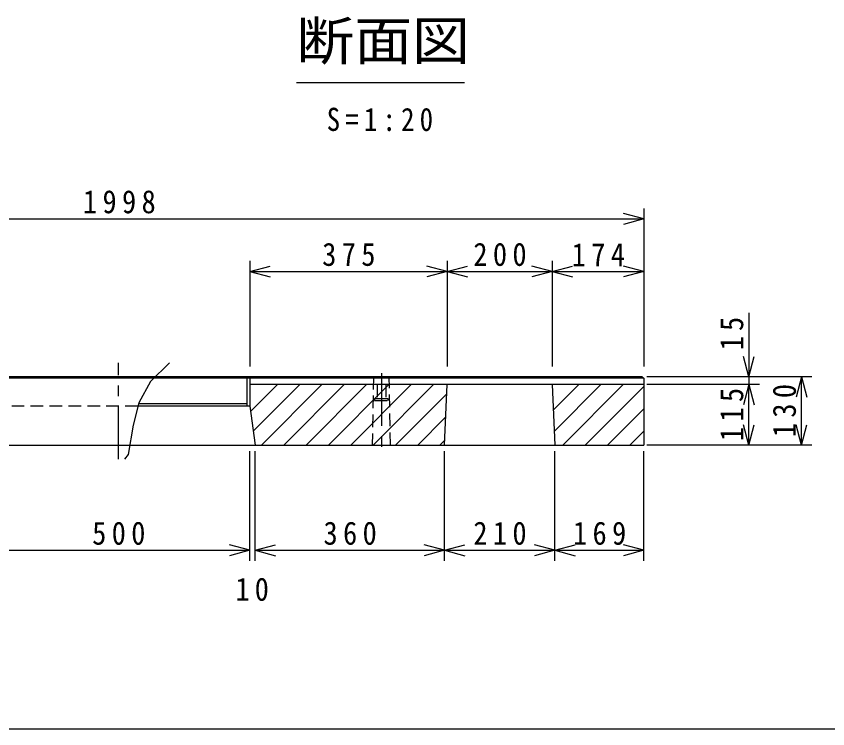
# Model space of a CAD drawing. Units: millimetres, scale not verified. Extents: x -8261 to 8589, y -8275 to 4017.
# Drawn here: x -5600 to -4056, y -3932 to -2578 of the extents above; entities that cross this region are included whole.
import ezdxf
from ezdxf.enums import TextEntityAlignment as Align

# ---------------------------------------------------------------- set-up
doc = ezdxf.new("R2010")
doc.units = ezdxf.units.MM
doc.header["$LTSCALE"] = 20
doc.linetypes.add('CHAIN1', pattern=[8, 5, -1, 1, -1])
doc.linetypes.add('DASHED1', pattern=[1.8, 1.2, -0.6])
for name, color, linetype in [('1-1_単点2', 7, 'Continuous'), ('1-3_簡易貫入試験位置', 4, 'Continuous'), ('1-F', 7, 'Continuous')]:
    doc.layers.add(name, color=color, linetype=linetype)
doc.styles.add('ＭＳ ゴシック', font='')
doc.styles.get('ＭＳ ゴシック').set_extended_font_data('MS Gothic')

msp = doc.modelspace()

# ---------------------------------------------------------------- linework, layer by layer
at = {"layer": '1-1_単点2'}
msp.add_line((-5066.73, -2703.44), (-4746.73, -2703.44), dxfattribs=at)
at = {"layer": '1-1_単点2', "color": 4}
for p, q in [((-4406.12, -2943), (-4406.12, -3043)), ((-6404.12, -2963), (-4406.12, -2963)), ((-4406.12, -2963), (-4444.76, -2952.65)), ((-4406.12, -2963), (-4444.76, -2973.35)), ((-5155.12, -3043), (-5155.12, -3243.6)), ((-5155.12, -3063), (-5116.49, -3052.65)), ((-4780.12, -3063), (-4818.76, -3052.65)), ((-4780.12, -3043), (-4780.12, -3243.6)), ((-4780.12, -3063), (-4741.49, -3052.65)), ((-4580.12, -3063), (-4618.76, -3052.65)), ((-4580.12, -3043), (-4580.12, -3243.6)), ((-4580.12, -3063), (-4541.49, -3052.65)), ((-4406.12, -3063), (-4444.76, -3052.65)), ((-4406.12, -3043), (-4406.12, -3243.6)), ((-5155.12, -3063), (-4780.12, -3063)), ((-5155.12, -3063), (-5116.49, -3073.35)), ((-4780.12, -3063), (-4818.76, -3073.35)), ((-4780.12, -3063), (-4580.12, -3063)), ((-4780.12, -3063), (-4741.49, -3073.35)), ((-4580.12, -3063), (-4618.76, -3073.35)), ((-4580.12, -3063), (-4406.12, -3063)), ((-4580.12, -3063), (-4541.49, -3073.35)), ((-4406.12, -3063), (-4444.76, -3073.35)), ((-4206.12, -3141.34), (-4206.12, -3278)), ((-4206.12, -3263), (-4216.48, -3224.36)), ((-4206.12, -3263), (-4195.77, -3224.36)), ((-4186.12, -3263), (-4400, -3263)), ((-4086.12, -3263), (-4186.12, -3263)), ((-4106.12, -3263), (-4116.48, -3301.64)), ((-4106.12, -3393), (-4106.12, -3263)), ((-4106.12, -3263), (-4095.77, -3301.64)), ((-4186.12, -3278), (-4400, -3278)), ((-4206.12, -3278), (-4216.48, -3316.64)), ((-4206.12, -3278), (-4216.48, -3316.64)), ((-4206.12, -3393), (-4206.12, -3278)), ((-4206.12, -3278), (-4195.77, -3316.64)), ((-4206.12, -3278), (-4195.77, -3316.64)), ((-4206.12, -3393), (-4216.48, -3354.36)), ((-4206.12, -3393), (-4195.77, -3354.36)), ((-4106.12, -3393), (-4116.48, -3354.36)), ((-4106.12, -3393), (-4095.77, -3354.36)), ((-4186.12, -3393), (-4400, -3393)), ((-4086.12, -3393), (-4186.12, -3393)), ((-5155.12, -3613), (-5155.12, -3404.64)), ((-5145.12, -3613), (-5145.12, -3404.64)), ((-4785.12, -3613), (-4785.12, -3404.64)), ((-4575.12, -3613), (-4575.12, -3404.64)), ((-4406.12, -3613), (-4406.12, -3404.64)), ((-5655.12, -3593), (-5155.12, -3593)), ((-5155.12, -3593), (-5193.76, -3582.65)), ((-5155.12, -3593), (-5193.76, -3603.35)), ((-5145.12, -3593), (-5106.49, -3582.65)), ((-5145.12, -3593), (-4785.12, -3593)), ((-5145.12, -3593), (-5106.49, -3603.35)), ((-4785.12, -3593), (-4823.76, -3582.65)), ((-4785.12, -3593), (-4823.76, -3603.35)), ((-4785.12, -3593), (-4746.49, -3582.65)), ((-4785.12, -3593), (-4575.12, -3593)), ((-4785.12, -3593), (-4746.49, -3603.35)), ((-4575.12, -3593), (-4613.76, -3582.65)), ((-4575.12, -3593), (-4613.76, -3603.35)), ((-4575.12, -3593), (-4536.49, -3582.65)), ((-4575.12, -3593), (-4406.12, -3593)), ((-4575.12, -3593), (-4536.49, -3603.35)), ((-4406.12, -3593), (-4444.76, -3582.65)), ((-4406.12, -3593), (-4444.76, -3603.35))]:
    msp.add_line(p, q, dxfattribs=at)
at = {"layer": '1-3_簡易貫入試験位置', "color": 7, "linetype": 'CHAIN1'}
for p, q in [((-5405.12, -3419.87), (-5405.12, -3236.9)), ((-4905.12, -3256.05), (-4905.12, -3400.3))]:
    msp.add_line(p, q, dxfattribs=at)
at = {"layer": '1-3_簡易貫入試験位置', "color": 2}
for p, q in [((-5337.81, -3266), (-6404.12, -3266)), ((-4409.12, -3263), (-6401.12, -3263)), ((-4406.12, -3266), (-5337.81, -3266)), ((-5161.12, -3263), (-5161.12, -3319)), ((-5155.12, -3263), (-5155.12, -3319)), ((-4409.12, -3263), (-4406.12, -3266)), ((-4406.12, -3266), (-4406.12, -3393)), ((-4406.12, -3278), (-5155.12, -3278)), ((-4785.12, -3393), (-4780.12, -3278)), ((-4580.12, -3278), (-4575.12, -3393)), ((-5161.12, -3314.5), (-5367.04, -3314.5)), ((-5155.12, -3319), (-5368.18, -3319)), ((-5155.12, -3319), (-5145.12, -3393)), ((-6404.12, -3393), (-4406.12, -3393))]:
    msp.add_line(p, q, dxfattribs=at)
at = {"layer": '1-3_簡易貫入試験位置', "color": 2, "linetype": 'DASHED1'}
for p, q in [((-4920.12, -3263), (-4922.62, -3393)), ((-4887.62, -3393), (-4890.12, -3263))]:
    msp.add_line(p, q, dxfattribs=at)
at = {"layer": '1-3_簡易貫入試験位置', "color": 7}
for p, q in [((-5153.78, -3328.93), (-5102.84, -3278)), ((-5148.73, -3366.31), (-5060.42, -3278)), ((-5132.99, -3393), (-5017.99, -3278)), ((-5090.57, -3393), (-4975.57, -3278)), ((-5048.14, -3393), (-4933.14, -3278)), ((-5005.71, -3393), (-4890.71, -3278)), ((-4963.29, -3393), (-4848.29, -3278)), ((-4920.86, -3393), (-4805.86, -3278)), ((-4578.51, -3326.71), (-4529.8, -3278)), ((-4576.45, -3367.07), (-4487.37, -3278)), ((-4559.95, -3393), (-4444.95, -3278)), ((-4517.52, -3393), (-4406.12, -3281.6)), ((-4878.43, -3393), (-4780.88, -3295.45)), ((-4475.09, -3393), (-4406.12, -3324.03)), ((-4836.01, -3393), (-4782.81, -3339.8)), ((-4432.67, -3393), (-4406.12, -3366.46)), ((-4793.58, -3393), (-4784.74, -3384.16))]:
    msp.add_line(p, q, dxfattribs=at)
at = {"layer": '1-3_簡易貫入試験位置', "linetype": 'DASHED1'}
for p, q in [((-4913.37, -3278), (-4913.37, -3305)), ((-4905.12, -3274.09), (-4905.12, -3313.16)), ((-4896.87, -3278), (-4896.87, -3305)), ((-4917.87, -3308), (-4892.37, -3308)), ((-4892.37, -3308), (-4892.37, -3305))]:
    msp.add_line(p, q, dxfattribs=at)
at = {"layer": '1-3_簡易貫入試験位置', "color": 2}
msp.add_lwpolyline([(-5307.73, -3236.9), (-5344.02, -3272), (-5366.51, -3312.4), (-5377.34, -3355.31), (-5386.92, -3410.7), (-5393.59, -3419.87)], dxfattribs=at)
at = {"layer": '1-3_簡易貫入試験位置', "color": 2, "linetype": 'DASHED1'}
msp.add_lwpolyline([(-5368.18, -3319), (-5655.12, -3319), (-5655.12, -3263)], dxfattribs=at)
at = {"layer": '1-3_簡易貫入試験位置', "linetype": 'DASHED1'}
msp.add_lwpolyline([(-4892.37, -3305), (-4917.87, -3305), (-4917.87, -3308)], dxfattribs=at)
at = {"layer": '1-F'}
msp.add_line((-8155.88, -3932.16), (-2595.88, -3932.16), dxfattribs=at)

# ---------------------------------------------------------------- texts
at = {"layer": '1-1_単点2', "color": 3, "style": 'ＭＳ ゴシック', "width": 1.1}
msp.add_text('断面図', height=73.31, dxfattribs=at).set_placement((-5066.73, -2683.09), align=Align.BOTTOM_LEFT)
at = {"layer": '1-1_単点2', "char_height": 43.99, "attachment_point": 7, "style": 'ＭＳ ゴシック'}
for s, insert in [('\\T1.39;\\W0.85;S=1:20', (-5009, -2796.53)), ('\\T1.38;\\W0.9;1998', (-5472.62, -2953)), ('\\T1.38;\\W0.9;375', (-5017.62, -3053)), ('\\T1.38;\\W0.9;200', (-4730.12, -3053)), ('\\T1.38;\\W0.9;174', (-4543.12, -3053)), ('\\T1.38;\\W0.9;500', (-5455.12, -3583)), ('\\T1.38;\\W0.9;360', (-5015.12, -3583)), ('\\T1.38;\\W0.9;210', (-4730.12, -3583)), ('\\T1.38;\\W0.9;169', (-4540.62, -3583)), ('\\T1.36;\\W0.9;10', (-5182.62, -3689.55))]:
    msp.add_mtext(s, dxfattribs=dict(at, insert=insert))
at = {"layer": '1-1_単点2', "char_height": 43.99, "attachment_point": 7, "rotation": 90, "style": 'ＭＳ ゴシック'}
for s, insert in [('\\T1.36;\\W0.9;15', (-4216.12, -3212.74)), ('\\T1.38;\\W0.9;115', (-4216.12, -3385.5)), ('\\T1.38;\\W0.9;130', (-4116.12, -3378))]:
    msp.add_mtext(s, dxfattribs=dict(at, insert=insert))

doc.saveas('drawing.dxf')
